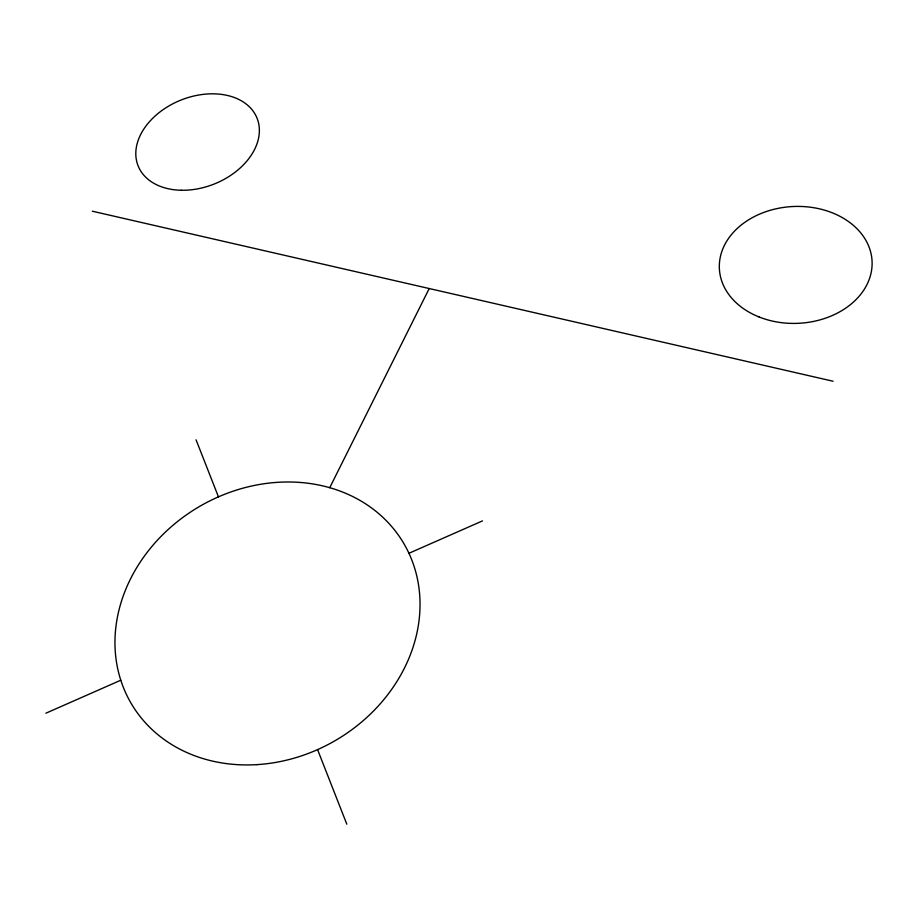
<?xml version="1.0" encoding="UTF-8"?>
<svg xmlns="http://www.w3.org/2000/svg" width="918" height="918" viewBox="0 0 918 918"><rect width="100%" height="100%" fill="white"/><g stroke="black" fill="none" stroke-linecap="round" stroke-linejoin="round"><path stroke-width="1.38" d="M329.723 487.71L429.211 288.539M45.9 713.206L120.797 680.215M408.935 553.29L482.512 520.885M92.282 211.197L833.108 381.245M196.062 439.814L218.45 496.868M317.571 749.616L346.82 824.192M257.017 764.625A158.034 135.302 -30.4 0 0 404.54 544.764A158.034 135.302 -30.4 0 0 140.947 561.024A158.034 135.302 -30.4 0 0 257.017 764.625M181.351 190.256A64.065 45.143 -21.9 0 0 257.327 118.904A64.065 45.143 -21.9 0 0 154.086 116.953A64.065 45.143 -21.9 0 0 181.351 190.256M759.014 316.951A76.435 58.454 -2.8 0 0 872.1 262.078A76.435 58.454 -2.8 0 0 756.03 215.741A76.435 58.454 -2.8 0 0 759.014 316.951"/></g></svg>
